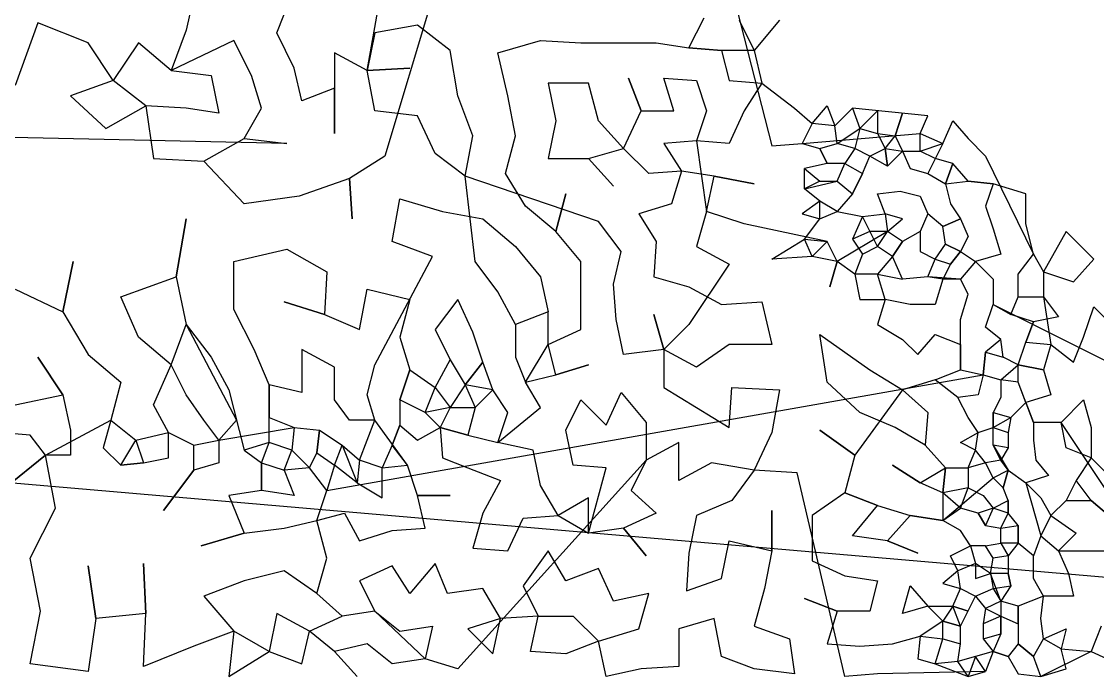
# Model space of a CAD drawing. Header units: metres. Extents: x 102 to 1205, y 1 to 1186.
# Drawn here: x 530.5 to 958.5, y 1 to 261.5 of the extents above; entities that cross this region are included whole.
import ezdxf

# ---------------------------------------------------------------- set-up
doc = ezdxf.new("R2010")
doc.units = ezdxf.units.M
doc.layers.add('Draw', color=2, linetype='CONTINUOUS')
doc.layers.add('Skip', color=1, linetype='CONTINUOUS')

msp = doc.modelspace()

# ---------------------------------------------------------------- linework, layer by layer
at = {"layer": 'draw'}
for p, q in [((600, 276), (596, 258)), ((796, 251), (802, 263)), ((816, 262), (822, 250)), ((557, 253), (537, 261)), ((596, 258), (590, 242)), ((639, 243), (632, 257)), ((671, 257), (668, 242)), ((701, 250), (688, 260)), ((567, 238), (557, 253)), ((590, 242), (577, 253)), ((622, 240), (615, 254)), ((737, 254), (753, 253)), ((753, 253), (783, 253)), ((783, 253), (796, 251)), ((668, 242), (655, 249)), ((655, 249), (655, 217)), ((724, 232), (720, 249)), ((809, 250), (796, 251)), ((822, 250), (809, 250)), ((809, 250), (812, 238)), ((822, 250), (825, 237)), ((590, 242), (606, 240)), ((606, 240), (609, 225)), ((626, 227), (622, 240)), ((642, 230), (639, 243)), ((668, 242), (685, 243)), ((671, 226), (668, 242)), ((567, 238), (550, 232)), ((580, 228), (567, 238)), ((740, 237), (743, 222)), ((760, 222), (756, 237)), ((777, 226), (772, 239)), ((790, 226), (786, 239)), ((786, 239), (799, 238)), ((799, 238), (803, 226)), ((812, 238), (825, 237)), ((825, 237), (818, 226)), ((655, 235), (642, 230)), ((710, 216), (704, 232)), ((727, 216), (724, 232)), ((564, 219), (580, 228)), ((596, 227), (580, 228)), ((609, 225), (596, 227)), ((619, 215), (626, 227)), ((838, 227), (845, 221)), ((845, 221), (851, 228)), ((851, 228), (854, 220)), ((854, 220), (861, 227)), ((861, 227), (864, 219)), ((891, 224), (861, 227)), ((688, 224), (671, 226)), ((695, 209), (688, 224)), ((777, 226), (790, 226)), ((803, 226), (799, 214)), ((818, 226), (812, 213)), ((864, 219), (871, 226)), ((871, 226), (871, 217)), ((878, 216), (881, 225)), ((888, 217), (891, 224)), ((743, 222), (740, 207)), ((770, 211), (760, 222)), ((845, 221), (841, 213)), ((854, 220), (845, 221)), ((855, 213), (854, 220)), ((864, 219), (862, 211)), ((864, 219), (871, 217)), ((897, 213), (901, 222)), ((901, 222), (907, 215)), ((603, 206), (619, 215)), ((619, 215), (636, 213)), ((707, 200), (710, 216)), ((723, 201), (727, 216)), ((799, 214), (786, 213)), ((812, 213), (799, 214)), ((871, 217), (874, 211)), ((871, 217), (878, 216)), ((874, 211), (878, 216)), ((878, 216), (881, 210)), ((888, 210), (888, 217)), ((888, 217), (897, 213)), ((907, 215), (914, 208)), ((756, 207), (770, 211)), ((780, 201), (770, 211)), ((829, 212), (841, 213)), ((841, 213), (848, 211)), ((848, 211), (855, 213)), ((848, 211), (851, 205)), ((862, 211), (855, 213)), ((862, 211), (858, 205)), ((868, 208), (862, 211)), ((868, 208), (874, 211)), ((874, 211), (875, 204)), ((874, 211), (881, 210)), ((881, 210), (875, 204)), ((881, 210), (888, 210)), ((881, 210), (884, 203)), ((888, 210), (897, 213)), ((894, 207), (888, 210)), ((897, 213), (891, 201)), ((583, 207), (603, 206)), ((675, 208), (661, 199)), ((707, 200), (695, 209)), ((756, 207), (766, 196)), ((865, 201), (868, 208)), ((875, 204), (868, 208)), ((901, 205), (894, 207)), ((793, 202), (780, 201)), ((793, 202), (789, 189)), ((806, 200), (793, 202)), ((851, 205), (842, 203)), ((842, 203), (848, 198)), ((842, 195), (842, 203)), ((858, 205), (851, 205)), ((855, 198), (858, 205)), ((858, 205), (865, 201)), ((884, 203), (891, 201)), ((898, 197), (901, 205)), ((907, 198), (901, 205)), ((661, 199), (641, 192)), ((661, 199), (662, 183)), ((731, 188), (723, 201)), ((803, 186), (806, 200)), ((806, 200), (822, 197)), ((848, 198), (842, 195)), ((848, 198), (855, 198)), ((855, 198), (861, 193)), ((861, 193), (865, 201)), ((891, 201), (898, 197)), ((898, 197), (907, 198)), ((898, 197), (900, 189)), ((907, 198), (917, 197)), ((917, 197), (914, 188)), ((930, 193), (917, 197)), ((743, 178), (747, 193)), ((848, 190), (842, 195)), ((861, 193), (855, 186)), ((871, 193), (880, 194)), ((874, 185), (871, 193)), ((880, 194), (888, 192)), ((930, 181), (930, 193)), ((641, 192), (619, 189)), ((678, 174), (681, 191)), ((789, 189), (776, 185)), ((848, 190), (841, 185)), ((848, 183), (848, 190)), ((855, 186), (848, 190)), ((888, 192), (891, 185)), ((900, 189), (904, 183)), ((698, 186), (714, 183)), ((743, 178), (731, 188)), ((776, 185), (783, 174)), ((803, 186), (799, 172)), ((818, 181), (803, 186)), ((841, 185), (848, 183)), ((848, 183), (855, 186)), ((865, 184), (874, 185)), ((881, 183), (874, 185)), ((874, 185), (875, 178)), ((891, 185), (888, 178)), ((897, 180), (891, 185)), ((914, 188), (917, 179)), ((592, 160), (596, 183)), ((769, 170), (760, 182)), ((842, 175), (848, 183)), ((865, 184), (861, 175)), ((871, 172), (865, 184)), ((875, 178), (881, 183)), ((897, 180), (904, 183)), ((898, 173), (897, 180)), ((904, 183), (907, 176)), ((933, 169), (930, 181)), ((868, 178), (861, 175)), ((875, 178), (868, 178)), ((871, 172), (875, 178)), ((881, 174), (875, 178)), ((888, 178), (881, 174)), ((888, 178), (888, 170)), ((907, 176), (904, 170)), ((917, 179), (920, 169)), ((957, 167), (946, 178)), ((694, 168), (678, 174)), ((727, 172), (737, 160)), ((783, 174), (782, 160)), ((799, 172), (812, 165)), ((829, 167), (842, 175)), ((845, 168), (842, 175)), ((842, 175), (851, 174)), ((851, 174), (845, 168)), ((855, 166), (851, 174)), ((861, 175), (865, 169)), ((865, 169), (871, 172)), ((877, 168), (871, 172)), ((877, 168), (881, 174)), ((894, 167), (898, 173)), ((904, 170), (898, 173)), ((636, 171), (652, 162)), ((766, 157), (769, 170)), ((845, 168), (829, 167)), ((855, 166), (845, 168)), ((865, 169), (862, 161)), ((877, 168), (871, 161)), ((881, 159), (877, 168)), ((888, 170), (894, 167)), ((891, 160), (894, 167)), ((894, 167), (900, 165)), ((904, 170), (900, 165)), ((904, 170), (910, 166)), ((920, 169), (910, 166)), ((927, 161), (933, 169)), ((933, 169), (937, 162)), ((949, 158), (957, 167)), ((547, 146), (551, 166)), ((615, 147), (615, 166)), ((720, 154), (711, 166)), ((753, 139), (753, 166)), ((855, 166), (852, 156)), ((862, 161), (855, 166)), ((900, 165), (897, 159)), ((910, 166), (904, 159)), ((910, 166), (917, 159)), ((592, 160), (596, 141)), ((652, 162), (651, 145)), ((737, 160), (740, 146)), ((782, 160), (796, 156)), ((871, 161), (862, 161)), ((862, 161), (864, 151)), ((871, 161), (881, 159)), ((891, 160), (881, 159)), ((897, 159), (891, 160)), ((897, 159), (894, 149)), ((904, 159), (897, 159)), ((907, 153), (904, 159)), ((917, 159), (917, 149)), ((927, 152), (927, 161)), ((937, 162), (949, 158)), ((937, 162), (937, 152)), ((528, 155), (547, 146)), ((665, 139), (668, 155)), ((767, 143), (766, 157)), ((796, 156), (809, 149)), ((577, 136), (570, 152)), ((651, 145), (635, 150)), ((685, 151), (681, 136)), ((710, 138), (704, 151)), ((727, 141), (720, 154)), ((809, 149), (825, 150)), ((864, 151), (874, 151)), ((874, 151), (871, 141)), ((884, 149), (874, 151)), ((904, 143), (907, 153)), ((924, 145), (927, 152)), ((927, 152), (937, 152)), ((937, 152), (943, 144)), ((547, 146), (557, 129)), ((623, 131), (615, 147)), ((740, 146), (727, 141)), ((740, 133), (740, 146)), ((894, 149), (884, 149)), ((914, 140), (917, 149)), ((917, 149), (924, 145)), ((953, 136), (957, 148)), ((957, 148), (966, 139)), ((651, 145), (665, 139)), ((770, 129), (767, 143)), ((786, 131), (782, 145)), ((904, 123), (904, 143)), ((933, 142), (924, 145)), ((933, 142), (930, 134)), ((943, 144), (933, 142)), ((590, 125), (596, 141)), ((596, 141), (606, 128)), ((695, 139), (701, 127)), ((714, 126), (710, 138)), ((727, 141), (727, 128)), ((740, 133), (753, 139)), ((796, 141), (786, 131)), ((851, 118), (848, 137)), ((871, 141), (881, 135)), ((887, 129), (894, 137)), ((894, 137), (904, 133)), ((920, 135), (914, 140)), ((590, 125), (577, 136)), ((681, 136), (685, 123)), ((743, 121), (740, 133)), ((812, 133), (799, 124)), ((829, 133), (812, 133)), ((881, 135), (887, 129)), ((920, 135), (914, 130)), ((921, 128), (920, 135)), ((927, 125), (930, 134)), ((930, 134), (940, 133)), ((940, 133), (937, 123)), ((940, 133), (949, 126)), ((949, 126), (953, 136)), ((557, 129), (570, 118)), ((629, 117), (623, 131)), ((655, 124), (642, 131)), ((799, 124), (786, 131)), ((786, 131), (786, 116)), ((914, 130), (913, 121)), ((914, 130), (921, 128)), ((547, 113), (537, 128)), ((596, 113), (590, 125)), ((606, 128), (613, 115)), ((668, 113), (671, 125)), ((695, 116), (701, 127)), ((701, 127), (707, 117)), ((707, 117), (714, 126)), ((718, 115), (714, 126)), ((727, 128), (731, 118)), ((743, 121), (756, 125)), ((920, 119), (927, 125)), ((927, 125), (921, 128)), ((927, 118), (927, 125)), ((927, 125), (937, 123)), ((655, 111), (655, 124)), ((681, 111), (685, 123)), ((685, 123), (695, 116)), ((731, 118), (743, 121)), ((868, 123), (881, 115)), ((894, 119), (904, 123)), ((904, 123), (913, 121)), ((913, 121), (911, 113)), ((913, 121), (920, 119)), ((937, 123), (940, 113)), ((570, 118), (566, 103)), ((629, 94), (629, 117)), ((642, 114), (629, 117)), ((691, 106), (695, 116)), ((695, 116), (701, 108)), ((707, 117), (701, 108)), ((707, 117), (711, 108)), ((718, 115), (707, 117)), ((737, 108), (731, 118)), ((786, 116), (812, 100)), ((812, 100), (813, 116)), ((864, 106), (851, 118)), ((894, 119), (881, 115)), ((903, 112), (894, 119)), ((927, 118), (920, 119)), ((920, 119), (920, 112)), ((547, 113), (550, 99)), ((603, 103), (596, 113)), ((613, 115), (619, 91)), ((671, 103), (668, 113)), ((711, 108), (718, 115)), ((724, 106), (718, 115)), ((763, 101), (769, 114)), ((832, 115), (829, 98)), ((881, 115), (891, 106)), ((911, 113), (903, 112)), ((907, 104), (903, 112)), ((920, 112), (917, 106)), ((589, 98), (583, 109)), ((661, 103), (655, 111)), ((691, 106), (681, 111)), ((681, 111), (681, 101)), ((701, 108), (691, 106)), ((701, 108), (697, 100)), ((701, 108), (711, 108)), ((711, 108), (708, 97)), ((747, 99), (753, 111)), ((753, 111), (763, 101)), ((924, 104), (930, 110)), ((930, 110), (933, 102)), ((944, 102), (953, 111)), ((953, 111), (956, 100)), ((566, 103), (563, 92)), ((566, 103), (576, 95)), ((609, 95), (603, 103)), ((616, 103), (609, 95)), ((629, 104), (639, 100)), ((671, 103), (661, 103)), ((665, 87), (671, 103)), ((697, 100), (691, 106)), ((720, 94), (724, 106)), ((878, 100), (864, 106)), ((891, 106), (890, 93)), ((911, 98), (907, 104)), ((917, 93), (917, 106)), ((917, 106), (924, 104)), ((917, 100), (924, 104)), ((924, 104), (923, 98)), ((550, 99), (550, 89)), ((639, 100), (638, 91)), ((639, 100), (649, 99)), ((649, 99), (648, 90)), ((649, 99), (658, 93)), ((681, 101), (678, 93)), ((681, 101), (688, 95)), ((688, 95), (697, 100)), ((697, 100), (698, 88)), ((708, 97), (697, 100)), ((779, 102), (779, 87)), ((862, 89), (848, 99)), ((890, 93), (878, 100)), ((911, 98), (917, 100)), ((917, 100), (923, 98)), ((933, 102), (933, 95)), ((944, 102), (933, 102)), ((946, 92), (944, 102)), ((956, 100), (956, 88)), ((534, 97), (521, 98)), ((540, 89), (534, 97)), ((570, 85), (576, 95)), ((576, 95), (579, 86)), ((589, 88), (589, 98)), ((589, 98), (599, 93)), ((599, 93), (609, 95)), ((609, 95), (609, 86)), ((708, 97), (720, 94)), ((829, 98), (822, 83)), ((904, 94), (911, 98)), ((910, 91), (911, 98)), ((923, 98), (923, 92)), ((933, 95), (934, 87)), ((563, 92), (570, 85)), ((599, 83), (599, 93)), ((629, 94), (619, 91)), ((619, 91), (626, 86)), ((626, 86), (629, 94)), ((638, 91), (629, 94)), ((635, 83), (638, 91)), ((638, 91), (645, 84)), ((645, 84), (648, 90)), ((648, 90), (655, 85)), ((655, 85), (658, 93)), ((658, 93), (665, 87)), ((678, 93), (674, 84)), ((684, 85), (678, 93)), ((734, 91), (720, 94)), ((792, 94), (779, 87)), ((898, 84), (890, 93)), ((910, 91), (904, 94)), ((907, 84), (910, 91)), ((914, 86), (910, 91)), ((923, 92), (917, 93)), ((920, 87), (917, 93)), ((923, 92), (920, 87)), ((956, 88), (946, 92)), ((540, 89), (524, 76)), ((544, 68), (540, 89)), ((550, 89), (540, 89)), ((579, 86), (570, 85)), ((579, 86), (589, 88)), ((609, 86), (599, 83)), ((626, 86), (635, 83)), ((626, 75), (626, 86)), ((665, 87), (664, 78)), ((674, 84), (665, 87)), ((698, 88), (708, 84)), ((779, 87), (773, 75)), ((805, 86), (792, 79)), ((862, 89), (858, 74)), ((914, 86), (907, 84)), ((920, 87), (914, 86)), ((917, 80), (914, 86)), ((923, 83), (920, 87)), ((934, 87), (939, 81)), ((963, 81), (956, 88)), ((599, 83), (587, 67)), ((645, 84), (635, 83)), ((635, 83), (639, 73)), ((652, 75), (645, 84)), ((655, 85), (652, 75)), ((664, 78), (655, 85)), ((674, 84), (684, 85)), ((674, 72), (674, 84)), ((688, 73), (684, 85)), ((708, 84), (721, 79)), ((763, 84), (750, 85)), ((822, 83), (813, 71)), ((839, 82), (822, 83)), ((888, 78), (877, 85)), ((888, 78), (898, 84)), ((897, 74), (898, 84)), ((898, 84), (907, 84)), ((907, 84), (907, 76)), ((917, 80), (923, 83)), ((923, 83), (921, 76)), ((923, 83), (930, 78)), ((664, 78), (674, 72)), ((897, 74), (888, 78)), ((921, 76), (917, 80)), ((939, 81), (930, 78)), ((930, 78), (936, 72)), ((950, 79), (946, 71)), ((956, 71), (950, 79)), ((626, 75), (613, 73)), ((648, 63), (652, 75)), ((691, 60), (688, 73)), ((688, 73), (701, 73)), ((744, 65), (737, 77)), ((773, 75), (783, 66)), ((858, 74), (845, 65)), ((858, 74), (871, 69)), ((904, 68), (897, 74)), ((897, 74), (897, 63)), ((904, 68), (907, 76)), ((907, 76), (913, 73)), ((913, 73), (917, 68)), ((923, 71), (921, 76)), ((756, 72), (744, 65)), ((756, 58), (756, 72)), ((813, 71), (799, 65)), ((871, 69), (884, 65)), ((917, 68), (923, 71)), ((923, 66), (923, 71)), ((936, 72), (940, 65)), ((946, 71), (940, 65)), ((946, 71), (956, 71)), ((963, 65), (956, 71)), ((648, 63), (659, 66)), ((659, 66), (665, 55)), ((714, 66), (710, 52)), ((730, 64), (744, 65)), ((744, 65), (756, 58)), ((829, 51), (829, 67)), ((884, 65), (875, 55)), ((897, 63), (884, 65)), ((897, 63), (904, 68)), ((911, 66), (904, 68)), ((917, 68), (911, 66)), ((911, 66), (914, 61)), ((917, 68), (914, 61)), ((923, 66), (917, 68)), ((920, 60), (923, 66)), ((927, 61), (923, 66)), ((940, 65), (936, 57)), ((940, 65), (950, 58)), ((619, 58), (635, 60)), ((635, 60), (648, 63)), ((678, 59), (691, 60)), ((724, 51), (730, 64)), ((770, 60), (756, 58)), ((770, 60), (779, 49)), ((904, 59), (897, 63)), ((914, 61), (920, 60)), ((920, 60), (927, 61)), ((920, 54), (920, 60)), ((927, 61), (927, 54)), ((619, 58), (602, 53)), ((665, 55), (678, 59)), ((875, 55), (861, 57)), ((908, 53), (904, 59)), ((936, 57), (933, 49)), ((936, 57), (943, 51)), ((950, 58), (943, 51)), ((710, 52), (724, 51)), ((809, 40), (812, 55)), ((875, 55), (887, 50)), ((900, 49), (908, 53)), ((914, 53), (908, 53)), ((908, 53), (910, 46)), ((914, 53), (920, 54)), ((917, 48), (914, 53)), ((920, 54), (923, 49)), ((927, 54), (920, 54)), ((927, 54), (923, 49)), ((933, 49), (927, 54)), ((538, 27), (534, 48)), ((648, 34), (652, 48)), ((747, 39), (740, 51)), ((796, 50), (795, 35)), ((829, 51), (826, 36)), ((903, 43), (900, 49)), ((916, 42), (917, 48)), ((923, 49), (917, 48)), ((923, 49), (923, 42)), ((933, 40), (933, 49)), ((943, 51), (947, 42)), ((560, 24), (557, 45)), ((580, 26), (579, 46)), ((635, 43), (619, 39)), ((648, 34), (635, 43)), ((685, 34), (678, 45)), ((700, 34), (695, 46)), ((760, 44), (747, 39)), ((766, 31), (760, 44)), ((845, 47), (858, 41)), ((903, 43), (897, 38)), ((910, 46), (903, 43)), ((904, 36), (903, 43)), ((910, 46), (910, 40)), ((916, 42), (910, 46)), ((619, 39), (603, 33)), ((665, 39), (671, 27)), ((795, 35), (809, 40)), ((858, 41), (871, 39)), ((871, 39), (868, 27)), ((910, 40), (916, 42)), ((923, 42), (916, 42)), ((916, 42), (917, 36)), ((924, 37), (923, 42)), ((937, 33), (933, 40)), ((947, 42), (949, 33)), ((721, 24), (714, 36)), ((730, 37), (736, 25)), ((881, 26), (884, 37)), ((884, 37), (891, 29)), ((897, 38), (904, 36)), ((901, 29), (904, 36)), ((904, 36), (910, 33)), ((917, 36), (924, 37)), ((917, 36), (920, 31)), ((924, 37), (920, 31)), ((658, 25), (648, 34)), ((780, 34), (766, 31)), ((776, 20), (780, 34)), ((855, 27), (842, 32)), ((904, 21), (910, 33)), ((910, 33), (914, 28)), ((920, 31), (914, 28)), ((920, 31), (920, 18)), ((927, 29), (920, 31)), ((936, 24), (937, 33)), ((534, 6), (538, 27)), ((580, 26), (560, 24)), ((579, 5), (580, 26)), ((632, 26), (629, 11)), ((645, 19), (632, 26)), ((671, 27), (658, 25)), ((671, 27), (681, 19)), ((855, 27), (851, 14)), ((868, 27), (855, 27)), ((891, 29), (881, 26)), ((897, 23), (891, 29)), ((891, 29), (901, 29)), ((901, 29), (897, 23)), ((904, 21), (901, 29)), ((901, 29), (907, 27)), ((914, 28), (913, 22)), ((914, 28), (920, 25)), ((927, 29), (927, 14)), ((560, 24), (557, 3)), ((721, 24), (708, 20)), ((736, 25), (750, 25)), ((750, 25), (760, 15)), ((806, 24), (792, 20)), ((897, 23), (904, 21)), ((897, 16), (897, 23)), ((920, 25), (913, 22)), ((913, 22), (913, 16)), ((920, 25), (927, 22)), ((937, 16), (936, 24)), ((615, 19), (599, 13)), ((615, 19), (613, 1)), ((629, 11), (615, 19)), ((642, 6), (645, 19)), ((655, 11), (645, 19)), ((681, 19), (694, 21)), ((708, 20), (718, 10)), ((792, 20), (792, 5)), ((822, 21), (836, 16)), ((904, 14), (904, 21)), ((913, 16), (920, 18)), ((920, 18), (917, 11)), ((937, 16), (946, 20)), ((946, 20), (944, 12)), ((960, 21), (956, 11)), ((668, 14), (655, 11)), ((678, 6), (668, 14)), ((760, 15), (747, 10)), ((836, 16), (838, 2)), ((851, 14), (864, 13)), ((864, 13), (877, 14)), ((877, 14), (888, 17)), ((888, 17), (887, 8)), ((888, 17), (897, 16)), ((894, 6), (897, 16)), ((897, 16), (904, 14)), ((903, 7), (904, 14)), ((913, 16), (917, 11)), ((927, 14), (923, 9)), ((927, 14), (933, 9)), ((933, 9), (937, 16)), ((944, 12), (937, 16)), ((613, 1), (629, 11)), ((629, 11), (642, 6)), ((655, 11), (664, 1)), ((747, 10), (733, 11)), ((822, 4), (809, 9)), ((917, 11), (903, 7)), ((910, 9), (907, 1)), ((914, 3), (910, 9)), ((917, 11), (914, 3)), ((917, 11), (923, 9)), ((923, 9), (927, 2)), ((936, 1), (933, 9)), ((946, 4), (944, 12)), ((944, 12), (956, 11)), ((956, 11), (969, 5)), ((691, 8), (678, 6)), ((704, 4), (691, 8)), ((887, 8), (894, 6)), ((903, 7), (894, 6)), ((907, 1), (903, 7)), ((777, 4), (763, 1)), ((871, 2), (858, 1)), ((907, 1), (914, 3)), ((927, 2), (936, 1)), ((936, 1), (946, 4))]:
    msp.add_line(p, q, dxfattribs=at)
at = {"layer": 'skip'}
for p, q in [((640, 950), (829, 212)), ((705, 308), (675, 208)), ((668, 242), (674, 276)), ((632, 257), (638, 272)), ((832, 262), (822, 250)), ((537, 261), (528, 236)), ((596, 258), (596, 258)), ((688, 260), (671, 257)), ((557, 253), (557, 253)), ((577, 253), (567, 238)), ((615, 254), (590, 242)), ((720, 249), (737, 254)), ((753, 253), (753, 253)), ((783, 253), (783, 253)), ((655, 249), (655, 249)), ((704, 232), (701, 250)), ((796, 251), (796, 251)), ((796, 251), (809, 250)), ((809, 250), (809, 250)), ((822, 250), (822, 250)), ((590, 242), (590, 242)), ((606, 240), (606, 240)), ((622, 240), (622, 240)), ((639, 243), (639, 243)), ((685, 243), (668, 242)), ((668, 242), (668, 242)), ((567, 238), (567, 238)), ((756, 237), (740, 237)), ((772, 239), (777, 226)), ((786, 239), (786, 239)), ((799, 238), (799, 238)), ((812, 238), (812, 238)), ((825, 237), (825, 237)), ((825, 237), (838, 227)), ((550, 232), (564, 219)), ((655, 217), (655, 235)), ((724, 232), (724, 232)), ((580, 228), (580, 228)), ((580, 228), (583, 207)), ((596, 227), (596, 227)), ((626, 227), (626, 227)), ((642, 230), (642, 230)), ((851, 228), (851, 228)), ((861, 227), (861, 227)), ((861, 227), (864, 219)), ((609, 225), (609, 225)), ((671, 226), (671, 226)), ((688, 224), (688, 224)), ((770, 211), (777, 226)), ((790, 226), (790, 226)), ((803, 226), (803, 226)), ((818, 226), (818, 226)), ((871, 226), (871, 226)), ((881, 225), (878, 216)), ((891, 224), (891, 224)), ((743, 222), (743, 222)), ((760, 222), (760, 222)), ((845, 221), (845, 221)), ((845, 221), (845, 221)), ((854, 220), (854, 220)), ((854, 220), (854, 220)), ((855, 213), (864, 219)), ((864, 219), (864, 219)), ((901, 222), (901, 222)), ((636, 213), (501, 216)), ((603, 206), (619, 215)), ((619, 215), (619, 215)), ((710, 216), (710, 216)), ((727, 216), (727, 216)), ((799, 214), (799, 214)), ((799, 214), (803, 186)), ((841, 213), (888, 217)), ((871, 217), (871, 217)), ((871, 217), (871, 217)), ((878, 216), (878, 216)), ((878, 216), (881, 210)), ((888, 217), (888, 217)), ((907, 215), (907, 215)), ((770, 211), (770, 211)), ((786, 213), (793, 202)), ((812, 213), (812, 213)), ((841, 213), (841, 213)), ((848, 211), (848, 211)), ((851, 205), (848, 211)), ((855, 213), (855, 213)), ((862, 211), (862, 211)), ((862, 211), (862, 211)), ((874, 211), (874, 211)), ((874, 211), (874, 211)), ((875, 204), (874, 211)), ((881, 210), (881, 210)), ((881, 210), (881, 210)), ((888, 210), (888, 210)), ((888, 210), (888, 210)), ((897, 213), (897, 213)), ((897, 213), (897, 213)), ((619, 189), (603, 206)), ((695, 209), (695, 209)), ((740, 207), (756, 207)), ((766, 196), (756, 207)), ((868, 208), (868, 208)), ((868, 208), (868, 208)), ((894, 207), (894, 207)), ((914, 208), (933, 169)), ((793, 202), (793, 202)), ((842, 203), (842, 203)), ((842, 203), (848, 198)), ((851, 205), (851, 205)), ((858, 205), (858, 205)), ((858, 205), (858, 205)), ((875, 204), (875, 204)), ((884, 203), (884, 203)), ((901, 205), (898, 197)), ((901, 205), (901, 205)), ((661, 199), (661, 199)), ((662, 183), (661, 199)), ((711, 166), (707, 200)), ((760, 182), (707, 200)), ((723, 201), (723, 201)), ((780, 201), (780, 201)), ((806, 200), (806, 200)), ((822, 197), (806, 200)), ((842, 195), (855, 198)), ((848, 198), (848, 198)), ((855, 198), (855, 198)), ((865, 201), (861, 193)), ((865, 201), (865, 201)), ((891, 201), (891, 201)), ((891, 201), (898, 197)), ((898, 197), (898, 197)), ((907, 198), (907, 198)), ((917, 197), (907, 198)), ((917, 197), (917, 197)), ((747, 193), (743, 178)), ((842, 195), (842, 195)), ((861, 193), (861, 193)), ((871, 193), (871, 193)), ((880, 194), (880, 194)), ((930, 193), (930, 193)), ((641, 192), (641, 192)), ((681, 191), (698, 186)), ((789, 189), (789, 189)), ((848, 190), (848, 190)), ((848, 190), (848, 190)), ((888, 192), (888, 192)), ((900, 189), (900, 189)), ((731, 188), (731, 188)), ((776, 185), (776, 185)), ((803, 186), (803, 186)), ((841, 185), (841, 185)), ((855, 186), (855, 186)), ((855, 186), (865, 184)), ((874, 185), (874, 185)), ((874, 185), (874, 185)), ((891, 185), (888, 178)), ((891, 185), (891, 185)), ((914, 188), (914, 188)), ((596, 183), (592, 160)), ((714, 183), (727, 172)), ((851, 174), (818, 181)), ((848, 183), (848, 183)), ((848, 183), (848, 183)), ((865, 184), (865, 184)), ((881, 183), (881, 183)), ((904, 183), (897, 180)), ((897, 180), (897, 180)), ((904, 183), (904, 183)), ((930, 181), (930, 181)), ((753, 166), (743, 178)), ((875, 178), (855, 166)), ((868, 178), (868, 178)), ((875, 178), (875, 178)), ((875, 178), (875, 178)), ((888, 178), (888, 178)), ((907, 176), (907, 176)), ((917, 179), (917, 179)), ((946, 178), (937, 162)), ((678, 174), (678, 174)), ((783, 174), (783, 174)), ((799, 172), (799, 172)), ((842, 175), (842, 175)), ((842, 175), (842, 175)), ((851, 174), (851, 174)), ((861, 175), (861, 175)), ((861, 175), (865, 169)), ((871, 172), (871, 172)), ((871, 172), (871, 172)), ((881, 174), (877, 168)), ((881, 174), (881, 174)), ((898, 173), (898, 173)), ((898, 173), (904, 170)), ((615, 166), (636, 171)), ((671, 125), (694, 168)), ((769, 170), (769, 170)), ((829, 167), (829, 167)), ((845, 168), (845, 168)), ((845, 168), (845, 168)), ((865, 169), (865, 169)), ((877, 168), (877, 168)), ((881, 159), (877, 168)), ((888, 170), (888, 170)), ((894, 167), (894, 167)), ((894, 167), (894, 167)), ((900, 165), (904, 170)), ((904, 170), (904, 170)), ((920, 169), (920, 169)), ((933, 169), (933, 169)), ((957, 167), (957, 167)), ((551, 166), (547, 146)), ((812, 165), (796, 141)), ((852, 156), (855, 166)), ((855, 166), (855, 166)), ((900, 165), (900, 165)), ((910, 166), (910, 166)), ((910, 166), (910, 166)), ((570, 152), (592, 160)), ((652, 162), (652, 162)), ((737, 160), (737, 160)), ((782, 160), (782, 160)), ((862, 161), (862, 161)), ((862, 161), (862, 161)), ((871, 161), (871, 161)), ((874, 151), (871, 161)), ((881, 159), (881, 159)), ((891, 160), (891, 160)), ((904, 159), (891, 160)), ((897, 159), (897, 159)), ((897, 159), (897, 159)), ((904, 159), (904, 159)), ((917, 159), (917, 159)), ((927, 161), (927, 161)), ((937, 162), (937, 162)), ((668, 155), (685, 151)), ((766, 157), (766, 157)), ((796, 156), (796, 156)), ((949, 158), (949, 158)), ((635, 150), (651, 145)), ((704, 151), (695, 139)), ((720, 154), (720, 154)), ((825, 150), (829, 133)), ((864, 151), (864, 151)), ((874, 151), (874, 151)), ((907, 153), (907, 153)), ((924, 145), (927, 152)), ((927, 152), (927, 152)), ((937, 152), (937, 152)), ((937, 152), (940, 133)), ((547, 146), (547, 146)), ((615, 147), (615, 147)), ((740, 146), (727, 141)), ((740, 146), (740, 146)), ((809, 149), (809, 149)), ((884, 149), (884, 149)), ((894, 149), (894, 149)), ((917, 149), (917, 149)), ((917, 149), (1140, 37)), ((957, 148), (957, 148)), ((651, 145), (651, 145)), ((767, 143), (767, 143)), ((782, 145), (786, 131)), ((904, 143), (904, 143)), ((924, 145), (924, 145)), ((930, 134), (933, 142)), ((933, 142), (933, 142)), ((943, 144), (943, 144)), ((596, 141), (596, 141)), ((596, 141), (616, 103)), ((665, 139), (665, 139)), ((710, 138), (710, 138)), ((727, 141), (727, 141)), ((753, 139), (753, 139)), ((848, 137), (868, 123)), ((871, 141), (871, 141)), ((894, 137), (894, 137)), ((914, 140), (914, 140)), ((577, 136), (577, 136)), ((681, 136), (681, 136)), ((731, 118), (740, 133)), ((740, 133), (740, 133)), ((812, 133), (812, 133)), ((881, 135), (881, 135)), ((904, 133), (904, 123)), ((920, 135), (920, 135)), ((921, 128), (920, 135)), ((930, 134), (930, 134)), ((940, 133), (940, 133)), ((953, 136), (953, 136)), ((557, 129), (557, 129)), ((623, 131), (623, 131)), ((642, 131), (642, 114)), ((786, 131), (770, 129)), ((786, 131), (786, 131)), ((887, 129), (887, 129)), ((913, 121), (914, 130)), ((914, 130), (914, 130)), ((537, 128), (547, 113)), ((583, 109), (590, 125)), ((590, 125), (590, 125)), ((606, 128), (606, 128)), ((701, 127), (701, 127)), ((701, 127), (707, 117)), ((714, 126), (707, 117)), ((714, 126), (714, 126)), ((727, 128), (727, 128)), ((756, 125), (743, 121)), ((921, 128), (921, 128)), ((927, 125), (927, 125)), ((927, 125), (927, 125)), ((937, 123), (927, 125)), ((949, 126), (949, 126)), ((652, 75), (913, 121)), ((655, 124), (655, 124)), ((685, 123), (681, 111)), ((685, 123), (685, 123)), ((743, 121), (743, 121)), ((799, 124), (799, 124)), ((904, 123), (904, 123)), ((913, 121), (913, 121)), ((937, 123), (937, 123)), ((570, 118), (570, 118)), ((629, 117), (629, 117)), ((629, 117), (629, 104)), ((695, 116), (695, 116)), ((695, 116), (695, 116)), ((707, 117), (701, 108)), ((707, 117), (707, 117)), ((731, 118), (731, 118)), ((786, 116), (786, 116)), ((813, 116), (832, 115)), ((851, 118), (851, 118)), ((894, 119), (894, 119)), ((903, 112), (894, 119)), ((920, 119), (920, 119)), ((920, 119), (920, 119)), ((930, 110), (927, 118)), ((933, 102), (927, 118)), ((528, 109), (547, 113)), ((596, 113), (596, 113)), ((613, 115), (613, 115)), ((668, 113), (668, 113)), ((718, 115), (718, 115)), ((718, 115), (718, 115)), ((769, 114), (779, 102)), ((881, 115), (862, 89)), ((881, 115), (881, 115)), ((903, 112), (903, 112)), ((911, 113), (911, 113)), ((920, 112), (920, 112)), ((940, 113), (930, 110)), ((655, 111), (655, 111)), ((681, 111), (681, 111)), ((701, 108), (701, 108)), ((701, 108), (701, 108)), ((711, 108), (711, 108)), ((711, 108), (711, 108)), ((720, 94), (737, 108)), ((753, 111), (753, 111)), ((953, 111), (953, 111)), ((540, 89), (566, 103)), ((566, 103), (566, 103)), ((603, 103), (603, 103)), ((661, 103), (661, 103)), ((671, 103), (671, 103)), ((684, 85), (671, 103)), ((691, 106), (691, 106)), ((691, 106), (691, 106)), ((724, 106), (724, 106)), ((864, 106), (864, 106)), ((891, 106), (891, 106)), ((907, 104), (907, 104)), ((917, 106), (917, 106)), ((917, 106), (917, 100)), ((924, 104), (924, 104)), ((924, 104), (924, 104)), ((550, 99), (550, 99)), ((609, 95), (639, 100)), ((639, 100), (639, 100)), ((648, 90), (649, 99)), ((649, 99), (649, 99)), ((678, 93), (681, 101)), ((681, 101), (681, 101)), ((697, 100), (697, 100)), ((697, 100), (697, 100)), ((697, 100), (708, 97)), ((750, 85), (747, 99)), ((763, 101), (763, 101)), ((812, 100), (812, 100)), ((848, 99), (862, 89)), ((878, 100), (878, 100)), ((917, 100), (917, 100)), ((933, 102), (933, 102)), ((944, 102), (944, 102)), ((976, 54), (944, 102)), ((956, 100), (956, 100)), ((534, 97), (534, 97)), ((576, 95), (589, 98)), ((576, 95), (576, 95)), ((589, 98), (589, 98)), ((599, 93), (609, 95)), ((609, 95), (609, 95)), ((688, 95), (688, 95)), ((708, 97), (708, 97)), ((829, 98), (829, 98)), ((911, 98), (911, 98)), ((911, 98), (911, 98)), ((923, 98), (923, 98)), ((923, 98), (923, 92)), ((933, 95), (933, 95)), ((1176, 22), (374, 91)), ((563, 92), (563, 92)), ((599, 93), (599, 93)), ((619, 91), (619, 91)), ((619, 91), (626, 86)), ((629, 94), (629, 94)), ((629, 94), (629, 94)), ((638, 91), (638, 91)), ((638, 91), (638, 91)), ((648, 90), (648, 90)), ((658, 93), (658, 93)), ((658, 93), (664, 78)), ((678, 93), (678, 93)), ((720, 94), (720, 94)), ((737, 77), (734, 91)), ((792, 79), (792, 94)), ((890, 93), (890, 93)), ((890, 93), (898, 84)), ((904, 94), (904, 94)), ((910, 91), (910, 91)), ((910, 91), (910, 91)), ((917, 93), (917, 93)), ((917, 93), (923, 83)), ((923, 92), (923, 92)), ((946, 92), (946, 92)), ((524, 76), (540, 89)), ((540, 89), (540, 89)), ((550, 89), (550, 89)), ((570, 85), (579, 86)), ((579, 86), (579, 86)), ((589, 88), (589, 88)), ((609, 86), (609, 86)), ((626, 86), (626, 86)), ((626, 86), (626, 75)), ((665, 87), (665, 87)), ((665, 87), (665, 87)), ((698, 88), (698, 88)), ((779, 87), (704, 4)), ((779, 87), (779, 87)), ((822, 83), (805, 86)), ((914, 86), (914, 86)), ((914, 86), (914, 86)), ((920, 87), (920, 87)), ((920, 87), (920, 87)), ((934, 87), (934, 87)), ((956, 88), (950, 79)), ((956, 88), (956, 88)), ((570, 85), (570, 85)), ((587, 67), (599, 83)), ((599, 83), (599, 83)), ((635, 83), (635, 83)), ((635, 83), (635, 83)), ((645, 84), (645, 84)), ((645, 84), (645, 84)), ((655, 85), (655, 85)), ((655, 85), (655, 85)), ((674, 84), (674, 84)), ((674, 84), (674, 84)), ((684, 85), (684, 85)), ((708, 84), (708, 84)), ((756, 58), (763, 84)), ((822, 83), (822, 83)), ((858, 1), (839, 82)), ((877, 85), (888, 78)), ((898, 84), (897, 74)), ((898, 84), (898, 84)), ((907, 84), (907, 84)), ((907, 84), (907, 84)), ((921, 76), (923, 83)), ((923, 83), (923, 83)), ((664, 78), (664, 78)), ((721, 79), (714, 66)), ((888, 78), (888, 78)), ((897, 63), (917, 80)), ((917, 80), (917, 80)), ((930, 78), (930, 78)), ((930, 78), (936, 57)), ((939, 81), (939, 81)), ((950, 79), (946, 71)), ((613, 73), (619, 58)), ((639, 73), (626, 75)), ((652, 75), (652, 75)), ((688, 73), (688, 73)), ((701, 73), (688, 73)), ((773, 75), (773, 75)), ((858, 74), (858, 74)), ((871, 69), (858, 74)), ((907, 76), (897, 74)), ((897, 74), (897, 74)), ((907, 76), (907, 76)), ((913, 73), (913, 73)), ((921, 76), (921, 76)), ((674, 72), (674, 72)), ((756, 72), (756, 72)), ((813, 71), (813, 71)), ((861, 57), (871, 69)), ((923, 71), (923, 71)), ((923, 71), (923, 66)), ((936, 72), (936, 72)), ((946, 71), (946, 71)), ((956, 71), (956, 71)), ((956, 71), (963, 65)), ((534, 48), (544, 68)), ((659, 66), (659, 66)), ((744, 65), (744, 65)), ((744, 65), (744, 65)), ((783, 66), (770, 60)), ((799, 65), (796, 50)), ((829, 67), (829, 51)), ((845, 65), (845, 47)), ((884, 65), (884, 65)), ((884, 65), (897, 63)), ((904, 68), (904, 68)), ((904, 68), (904, 68)), ((911, 66), (911, 66)), ((914, 61), (911, 66)), ((917, 68), (917, 68)), ((917, 68), (917, 68)), ((923, 66), (917, 68)), ((923, 66), (923, 66)), ((940, 65), (940, 65)), ((940, 65), (940, 65)), ((635, 60), (635, 60)), ((648, 63), (648, 63)), ((652, 48), (648, 63)), ((691, 60), (691, 60)), ((730, 64), (730, 64)), ((779, 49), (770, 60)), ((897, 63), (897, 63)), ((914, 61), (914, 61)), ((920, 60), (920, 60)), ((920, 60), (920, 60)), ((927, 61), (927, 61)), ((927, 54), (927, 61)), ((602, 53), (619, 58)), ((678, 59), (678, 59)), ((756, 58), (756, 58)), ((904, 59), (904, 59)), ((936, 57), (936, 57)), ((950, 58), (950, 58)), ((665, 55), (665, 55)), ((710, 52), (710, 52)), ((812, 55), (829, 51)), ((875, 55), (875, 55)), ((887, 50), (875, 55)), ((908, 53), (908, 53)), ((908, 53), (908, 53)), ((914, 53), (914, 53)), ((917, 48), (914, 53)), ((920, 54), (920, 54)), ((920, 54), (920, 54)), ((927, 54), (927, 54)), ((933, 49), (927, 54)), ((724, 51), (724, 51)), ((740, 51), (730, 37)), ((900, 49), (900, 49)), ((917, 48), (917, 48)), ((923, 49), (923, 49)), ((923, 49), (923, 49)), ((933, 49), (933, 49)), ((943, 51), (943, 51)), ((943, 51), (963, 51)), ((557, 45), (560, 24)), ((579, 46), (580, 26)), ((635, 43), (635, 43)), ((678, 45), (665, 39)), ((695, 46), (685, 34)), ((760, 44), (760, 44)), ((903, 43), (903, 43)), ((903, 43), (903, 43)), ((910, 46), (910, 46)), ((910, 46), (910, 46)), ((619, 39), (619, 39)), ((747, 39), (747, 39)), ((809, 40), (809, 40)), ((858, 41), (858, 41)), ((871, 39), (871, 39)), ((910, 40), (910, 40)), ((916, 42), (916, 42)), ((916, 42), (916, 42)), ((920, 31), (916, 42)), ((923, 42), (923, 42)), ((923, 42), (924, 37)), ((933, 40), (933, 40)), ((947, 42), (947, 42)), ((714, 36), (700, 34)), ((795, 35), (795, 35)), ((826, 36), (822, 21)), ((884, 37), (884, 37)), ((897, 38), (897, 38)), ((904, 36), (904, 36)), ((904, 36), (904, 36)), ((910, 33), (917, 36)), ((917, 36), (917, 36)), ((924, 37), (924, 37)), ((603, 33), (615, 19)), ((648, 34), (648, 34)), ((658, 25), (648, 34)), ((766, 31), (766, 31)), ((780, 34), (780, 34)), ((842, 32), (855, 27)), ((910, 33), (910, 33)), ((920, 31), (920, 31)), ((920, 31), (920, 31)), ((937, 33), (927, 29)), ((949, 33), (937, 33)), ((538, 27), (538, 27)), ((580, 26), (580, 26)), ((632, 26), (632, 26)), ((671, 27), (671, 27)), ((691, 8), (671, 27)), ((855, 27), (855, 27)), ((868, 27), (868, 27)), ((881, 26), (881, 26)), ((891, 29), (891, 29)), ((891, 29), (891, 29)), ((901, 29), (901, 29)), ((907, 27), (901, 29)), ((901, 29), (901, 29)), ((914, 28), (914, 28)), ((914, 28), (914, 28)), ((927, 22), (927, 29)), ((560, 24), (560, 24)), ((645, 19), (658, 25)), ((718, 10), (721, 24)), ((736, 25), (721, 24)), ((733, 11), (736, 25)), ((750, 25), (750, 25)), ((809, 9), (806, 24)), ((897, 23), (888, 17)), ((897, 23), (897, 23)), ((904, 21), (897, 23)), ((913, 22), (913, 22)), ((913, 22), (913, 16)), ((920, 25), (920, 25)), ((920, 18), (920, 25)), ((936, 24), (936, 24)), ((615, 19), (615, 19)), ((645, 19), (645, 19)), ((681, 19), (681, 19)), ((694, 21), (691, 8)), ((708, 20), (708, 20)), ((760, 15), (776, 20)), ((792, 20), (792, 20)), ((904, 21), (904, 21)), ((904, 14), (904, 21)), ((920, 18), (920, 18)), ((946, 20), (946, 20)), ((599, 13), (579, 5)), ((668, 14), (668, 14)), ((763, 1), (760, 15)), ((836, 16), (836, 16)), ((851, 14), (851, 14)), ((864, 13), (864, 13)), ((877, 14), (877, 14)), ((888, 17), (888, 17)), ((897, 16), (897, 16)), ((897, 16), (897, 16)), ((904, 14), (904, 14)), ((913, 16), (913, 16)), ((927, 14), (927, 14)), ((933, 9), (927, 14)), ((937, 16), (937, 16)), ((937, 16), (937, 16)), ((629, 11), (629, 11)), ((629, 11), (629, 11)), ((655, 11), (655, 11)), ((664, 1), (655, 11)), ((747, 10), (747, 10)), ((910, 9), (910, 9)), ((917, 11), (917, 11)), ((917, 11), (917, 11)), ((923, 9), (917, 11)), ((923, 9), (923, 9)), ((933, 9), (933, 9)), ((956, 11), (936, 1)), ((944, 12), (944, 12)), ((944, 12), (944, 12)), ((956, 11), (956, 11)), ((557, 3), (534, 6)), ((642, 6), (642, 6)), ((678, 6), (678, 6)), ((792, 5), (777, 4)), ((887, 8), (887, 8)), ((894, 6), (894, 6)), ((894, 6), (907, 1)), ((903, 7), (903, 7)), ((903, 7), (903, 7)), ((613, 1), (613, 1)), ((838, 2), (822, 4)), ((914, 3), (871, 2)), ((907, 1), (907, 1)), ((914, 3), (914, 3)), ((927, 2), (927, 2)), ((936, 1), (936, 1)), ((946, 4), (946, 4))]:
    msp.add_line(p, q, dxfattribs=at)

doc.saveas('drawing.dxf')
